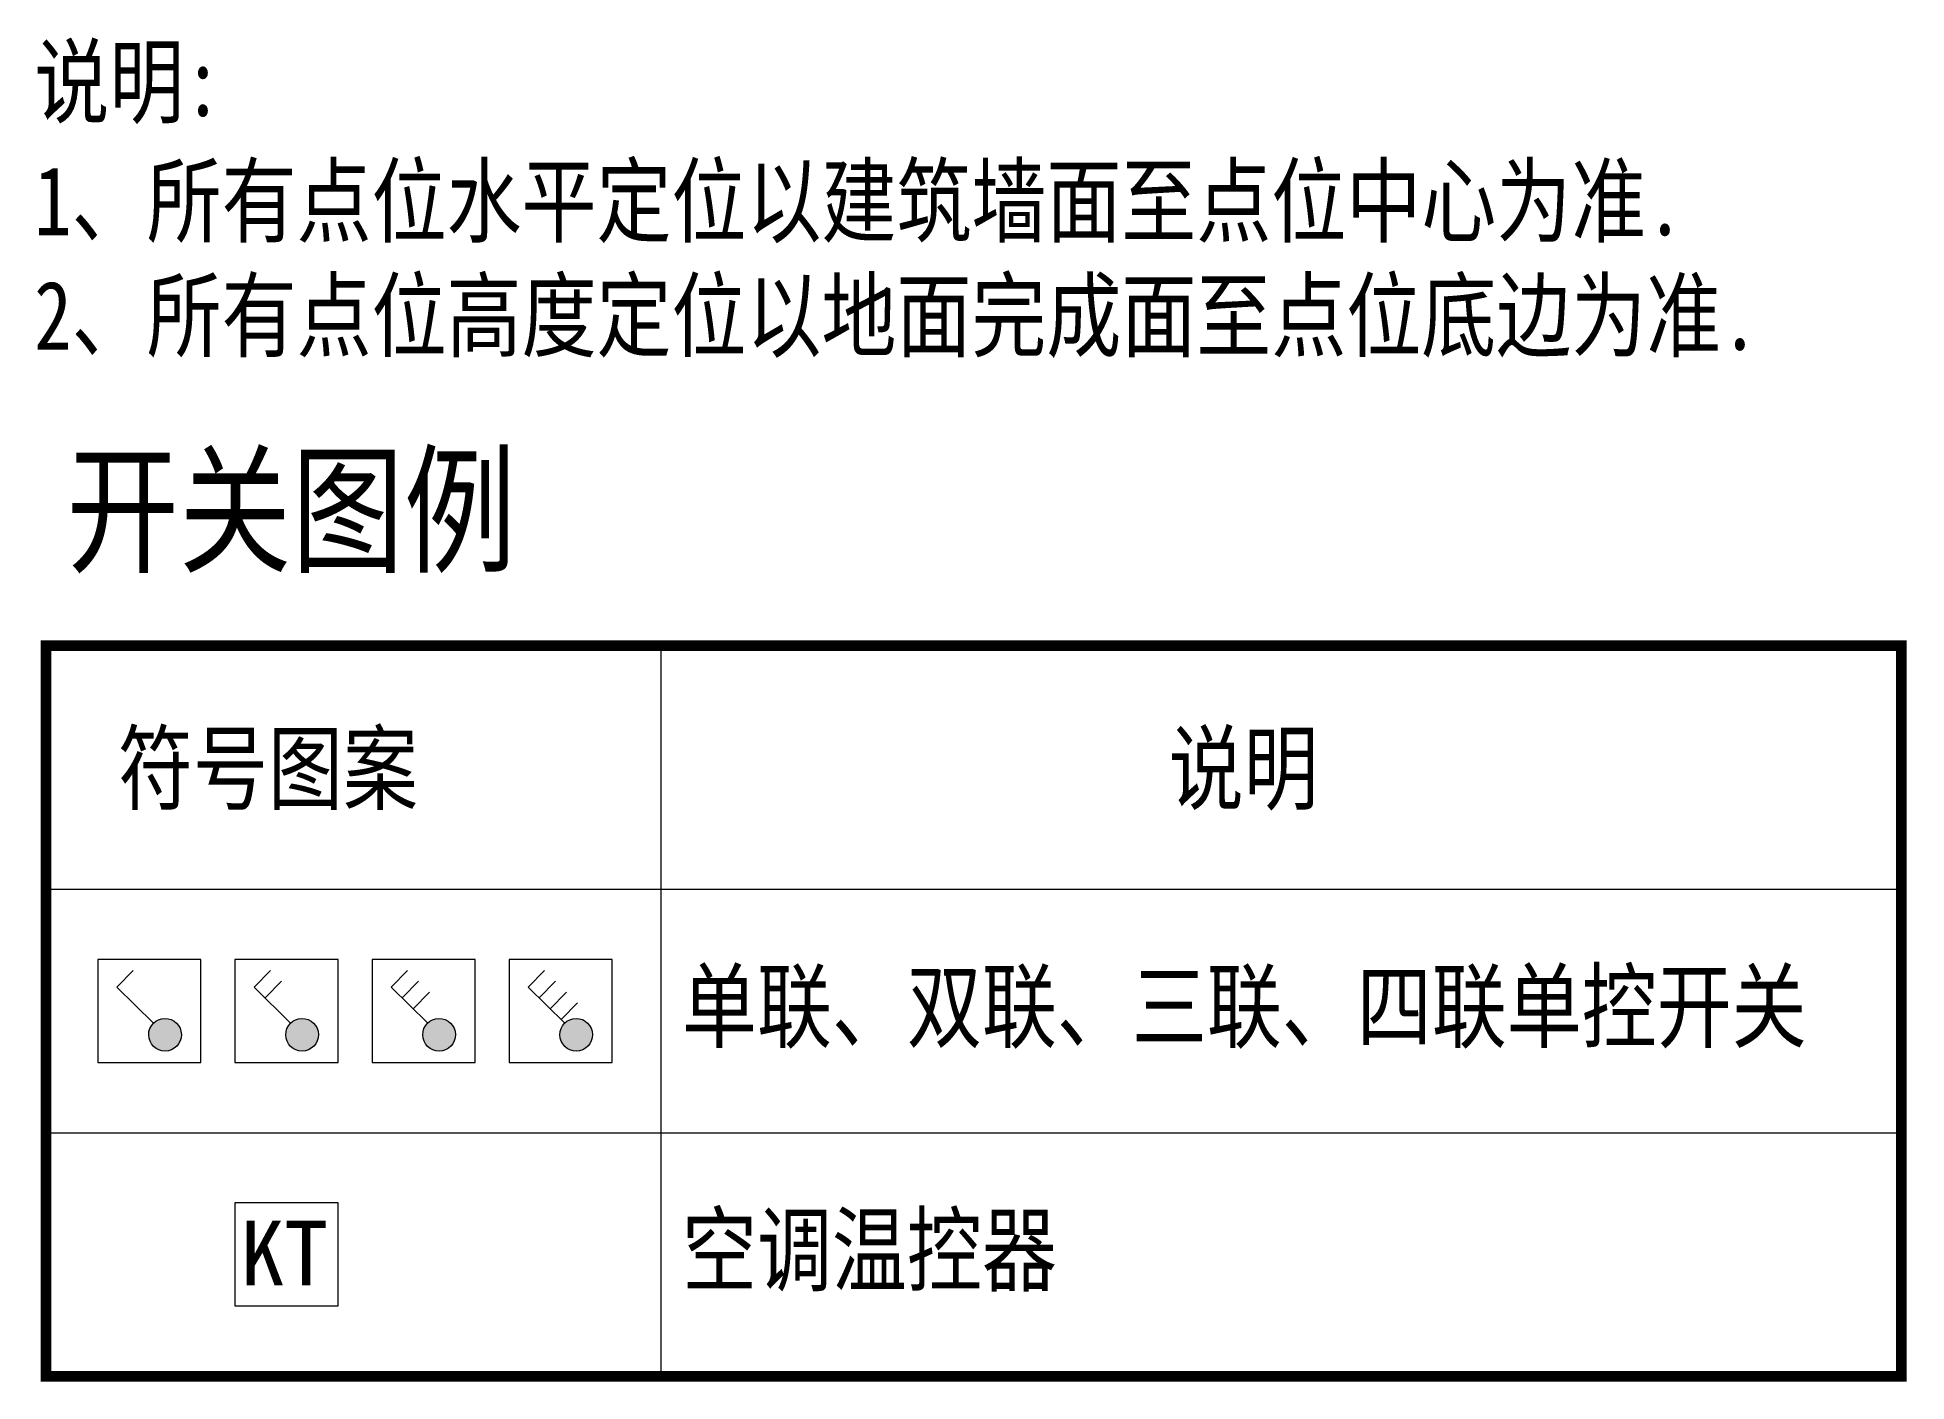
# Model space of a CAD drawing. Header units: millimetres. Extents: x -27.1 to 27.3, y -39.2 to -0.1.
import ezdxf

# ---------------------------------------------------------------- set-up
doc = ezdxf.new("R2010")
doc.units = ezdxf.units.MM
doc.header["$LTSCALE"] = 10
doc.layers.get('0').update_dxf_attribs({"linetype": 'CONTINUOUS'})
doc.layers.add('P★12 文字说明', color=50, linetype='CONTINUOUS', lineweight=0)
doc.layers.add('X▲02 平面开关', color=14, linetype='CONTINUOUS', lineweight=0)
doc.styles.add('文字', font='SimSun.ttf', dxfattribs={"width": 0.8})

# ---------------------------------------------------------------- blocks, each defined once
blk = doc.blocks.new('WR_09051353')
h = blk.add_hatch(color=256)
edge = h.paths.add_edge_path()
edge.add_ellipse((0, 0), major_axis=(-0.679, 0.172), ratio=1, start_angle=0, end_angle=360, ccw=False)
for p, q in [((-1.478, 2.497), (-0.62, 3.01)), ((-0.347, 0.608), (-1.478, 2.497))]:
    blk.add_line(p, q)
at = {"extrusion": (0, 0, -1)}
blk.add_ellipse((0, 0), major_axis=(-0.679, 0.172), ratio=1, start_param=1.568207, end_param=7.851392, dxfattribs=at)
blk = doc.blocks.new('*U5')
blk.add_lwpolyline([(-100, 0), (-97, 0), (-97, 3), (-100, 3)], close=True)
blk.add_lwpolyline([(-99.124, 1.879), (-98.648, 2.364)])
at = {"xscale": 0.6788571428571571, "yscale": 0.6788571428571571, "zscale": 0.6788571428571571, "rotation": 14.61393853184298}
blk.add_blockref('WR_09051353', (-98.047, 0.808), dxfattribs=at)
blk = doc.blocks.new('*U6')
blk.add_lwpolyline([(-100, 0), (-97, 0), (-97, 3), (-100, 3)], close=True)
at = {"xscale": 0.6788571428571571, "yscale": 0.6788571428571571, "zscale": 0.6788571428571571, "rotation": 14.61393853184298}
blk.add_blockref('WR_09051353', (-98.047, 0.808), dxfattribs=at)
blk = doc.blocks.new('*U7')
blk.add_lwpolyline([(-100, 0), (-97, 0), (-97, 3), (-100, 3)], close=True)
for points in [[(-99.124, 1.879), (-98.648, 2.364)], [(-98.803, 1.564), (-98.327, 2.049)]]:
    blk.add_lwpolyline(points)
at = {"xscale": 0.6788571428571571, "yscale": 0.6788571428571571, "zscale": 0.6788571428571571, "rotation": 14.61393853184298}
blk.add_blockref('WR_09051353', (-98.047, 0.808), dxfattribs=at)
blk = doc.blocks.new('*U8')
blk.add_lwpolyline([(-100, 0), (-97, 0), (-97, 3), (-100, 3)], close=True)
at = {"style": '文字'}
blk.add_text('KT', height=1.875, dxfattribs=at).set_placement((-99.841, 0.604))
blk = doc.blocks.new('*U9')
blk.add_lwpolyline([(-100, 0), (-97, 0), (-97, 3), (-100, 3)], close=True)
for points in [[(-99.124, 1.879), (-98.648, 2.364)], [(-98.803, 1.564), (-98.327, 2.049)], [(-98.482, 1.249), (-98.006, 1.734)]]:
    blk.add_lwpolyline(points)
at = {"xscale": 0.6788571428571571, "yscale": 0.6788571428571571, "zscale": 0.6788571428571571, "rotation": 14.61393853184298}
blk.add_blockref('WR_09051353', (-98.047, 0.808), dxfattribs=at)

msp = doc.modelspace()

# ---------------------------------------------------------------- linework, layer by layer
at = {"layer": 'P★12 文字说明'}
for p, q in [((-8.925, -39.026), (-8.925, -17.761)), ((-26.829, -24.849), (27.171, -24.849)), ((-26.829, -31.937), (27.171, -31.937))]:
    msp.add_line(p, q, dxfattribs=at)
at = {"layer": 'P★12 文字说明', "const_width": 0.312}
msp.add_lwpolyline([(-26.829, -17.761), (27.171, -17.761), (27.171, -39.026), (-26.829, -39.026)], close=True, dxfattribs=at)

# ---------------------------------------------------------------- block references
at = {"layer": 'X▲02 平面开关'}
for name, p in [('*U6', (74.682, -29.893)), ('*U5', (78.671, -29.893)), ('*U7', (82.66, -29.893)), ('*U9', (86.65, -29.893)), ('*U8', (78.671, -36.981))]:
    msp.add_blockref(name, p, dxfattribs=at)

# ---------------------------------------------------------------- texts
at = {"layer": 'P★12 文字说明', "style": '文字', "width": 0.8}
for s, height, p in [('说明:', 2, (-27.171, -2.346)), ('1、所有点位水平定位以建筑墙面至点位中心为准.', 2, (-27.171, -5.816)), ('2、所有点位高度定位以地面完成面至点位底边为准.', 2, (-27.171, -9.151)), ('开关图例', 3, (-26.233, -15.316)), ('符号图案', 2, (-24.732, -22.327)), ('说明', 2, (5.846, -22.327)), ('单联、双联、三联、四联单控开关', 2, (-8.317, -29.255)), ('空调温控器', 2, (-8.317, -36.343))]:
    msp.add_text(s, height=height, dxfattribs=at).set_placement(p)

doc.saveas('drawing.dxf')
